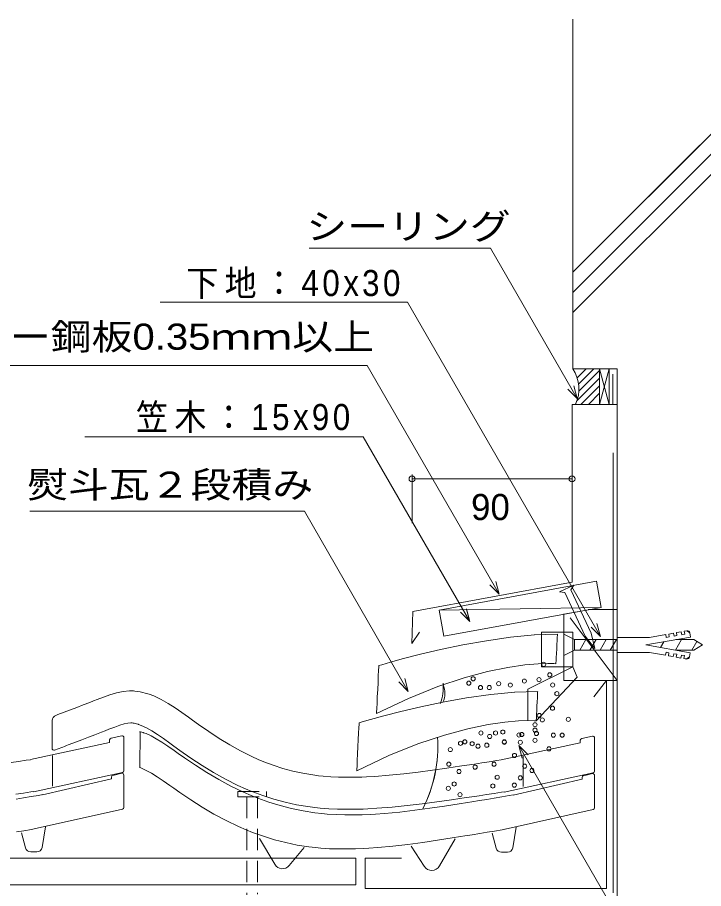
# Model space of a CAD drawing. Units: millimetres, scale not verified. Extents: x -644 to 763, y -425 to 425.
# Drawn here: x 47.2 to 433.2, y -64.7 to 425.3 of the extents above; entities that cross this region are included whole.
import ezdxf
from ezdxf.enums import TextEntityAlignment as Align

# ---------------------------------------------------------------- set-up
doc = ezdxf.new("R2010")
doc.units = ezdxf.units.MM
doc.header["$LTSCALE"] = 10
doc.linetypes.add('DASHED1', pattern=[1.8, 1.2, -0.6])
doc.linetypes.add('DASHED3', pattern=[4, 3, -1])
for name, color, linetype, lineweight in [('0-0_LAYER001', 4, 'Continuous', 18), ('0-1_LAYER003', 7, 'Continuous', 18), ('0-2_LAYER004', 2, 'Continuous', 18), ('0-3_LAYER005', 2, 'Continuous', 18), ('0-4_LAYER007', 2, 'Continuous', 18)]:
    doc.layers.add(name, color=color, linetype=linetype, lineweight=lineweight)
doc.styles.add('2', font='')
doc.styles.get('2').set_extended_font_data('2')

msp = doc.modelspace()

# ---------------------------------------------------------------- linework, layer by layer
at = {"layer": '0-0_LAYER001', "color": 2}
for p, q in [((374.69, 227.64), (374.69, 207.64)), ((352.17, 102.15), (360.24, 105.91)), ((358.56, 103.36), (360.24, 105.91)), ((358.56, 103.36), (369.97, 78.89)), ((355.2, 101.8), (352.17, 102.15)), ((355.2, 101.8), (366.61, 77.32)), ((354.66, 52.35), (354.66, 89.87)), ((368.2, 92.35), (384.66, 92.35)), ((384.66, 52.35), (358.17, 87.68)), ((372.07, 70.26), (369.97, 78.89)), ((416.29, 78.97), (413.63, 78.5)), ((413.93, 76.83), (413.63, 78.5)), ((416.59, 77.3), (416.29, 78.97)), ((420.62, 79.73), (417.96, 79.26)), ((418.26, 77.59), (417.96, 79.26)), ((420.92, 78.06), (420.62, 79.73)), ((423.77, 80.29), (422.3, 80.03)), ((422.59, 78.35), (422.3, 80.03)), ((425.51, 79.07), (425.91, 76.81)), ((354.66, 66.35), (354.66, 78.35)), ((360.66, 75.35), (354.66, 78.35)), ((360.66, 69.35), (360.66, 75.35)), ((384.66, 75.35), (360.66, 75.35)), ((363.55, 69.35), (367.01, 75.35)), ((366.61, 77.32), (372.07, 70.26)), ((369.27, 69.35), (372.74, 75.35)), ((375, 69.35), (378.46, 75.35)), ((380.72, 69.35), (384.18, 75.35)), ((384.66, 76.6), (402.86, 76.6)), ((384.66, 68.1), (384.66, 76.6)), ((400.64, 72.35), (425.91, 76.81)), ((411.96, 78.2), (402.86, 76.6)), ((409, 70.88), (410.89, 74.16)), ((412.25, 76.53), (411.96, 78.21)), ((412.25, 76.53), (413.93, 76.83)), ((416.59, 77.3), (418.26, 77.59)), ((417.38, 69.4), (420.81, 75.35)), ((427.66, 75.35), (417.65, 75.35)), ((420.92, 78.06), (422.59, 78.35)), ((426.59, 69.35), (429.44, 74.29)), ((432.66, 72.35), (427.66, 75.35)), ((354.66, 66.35), (360.66, 69.35)), ((384.66, 69.35), (360.66, 69.35)), ((400.64, 72.35), (425.74, 67.93)), ((427.66, 69.35), (417.66, 69.35)), ((427.66, 69.35), (432.66, 72.35)), ((384.66, 68.1), (402.86, 68.1)), ((411.78, 66.53), (402.86, 68.1)), ((412.08, 68.2), (411.78, 66.53)), ((412.08, 68.2), (413.75, 67.91)), ((413.75, 67.91), (413.46, 66.23)), ((416.12, 65.76), (413.46, 66.23)), ((416.41, 67.44), (416.12, 65.76)), ((416.41, 67.44), (418.08, 67.14)), ((418.09, 67.14), (417.79, 65.47)), ((420.45, 65), (417.79, 65.47)), ((420.74, 66.67), (420.45, 65)), ((420.74, 66.67), (422.42, 66.38)), ((422.42, 66.38), (422.12, 64.71)), ((423.6, 64.44), (422.12, 64.7)), ((425.34, 65.66), (425.74, 67.93)), ((354.66, 52.35), (384.66, 52.35)), ((378.67, 52.35), (371.56, 43.19)), ((334.29, 47.44), (334.29, 29.76))]:
    msp.add_line(p, q, dxfattribs=at)
at = {"layer": '0-0_LAYER001', "color": 3}
for p, q in [((350.97, 78.39), (337.97, 77.98)), ((339.87, 46.23), (326.87, 45.82))]:
    msp.add_line(p, q, dxfattribs=at)
at = {"layer": '0-0_LAYER001'}
for p, q in [((66.69, 14.1), (66.69, 29.82)), ((68.72, 32.67), (69.15, 32.84)), ((105.84, 21.18), (99.84, 19.93)), ((107.04, 20.2), (107.04, 1.62)), ((115.88, 23.54), (115.92, 23.54)), ((115.92, 23.54), (116.5, 23.42)), ((116.24, 23.45), (116.07, 3.27)), ((116.5, 23.42), (117.16, 23.25)), ((117.16, 23.25), (117.95, 23.03)), ((117.95, 23.03), (118.13, 22.97)), ((118.13, 22.97), (119.59, 22.44)), ((119.59, 22.44), (122.42, 21.17)), ((122.42, 21.17), (125.29, 19.61)), ((125.29, 19.61), (128.4, 17.68)), ((370.66, 20.99), (364.66, 19.75)), ((371.87, 20.01), (371.87, 1.43)), ((54.59, 7.85), (99.04, 17.5)), ((68.04, 13.17), (74.21, 15.5)), ((99.04, 18.95), (99.04, 17.5)), ((128.4, 17.68), (131.77, 15.42)), ((131.77, 15.42), (135.4, 12.88)), ((319.41, 7.66), (363.87, 17.31)), ((363.87, 18.77), (363.87, 17.31)), ((66.86, -7.04), (66.86, 10.16)), ((135.4, 12.88), (137.63, 11.31)), ((137.63, 11.31), (141.17, 8.84)), ((331.69, -7.22), (331.69, 9.98)), ((141.17, 8.84), (147.36, 4.68)), ((106.26, 0.64), (56.12, -10.24)), ((105.82, 0.13), (100.79, -1)), ((115.91, 3.4), (116.66, 3.13)), ((116.66, 3.13), (119.63, 1.8)), ((119.63, 1.8), (122.61, 0.18)), ((122.61, 0.18), (125.81, -1.79)), ((147.36, 4.68), (153.77, 0.6)), ((153.77, 0.6), (160.4, -3.34)), ((371.08, 0.46), (320.94, -10.42)), ((61.33, -11.99), (100.01, -2.94)), ((100.01, -1.98), (100.01, -2.94)), ((107.04, -19.12), (107.04, -0.84)), ((125.81, -1.79), (129.22, -4.09)), ((129.22, -4.09), (132.87, -6.64)), ((160.4, -3.34), (167.3, -7.06)), ((326.16, -12.17), (364.83, -3.12)), ((364.83, -2.16), (364.83, -3.12)), ((370.65, -0.05), (365.61, -1.19)), ((371.87, -19.31), (371.87, -1.03)), ((132.87, -6.64), (135.09, -8.22)), ((135.09, -8.22), (138.62, -10.67)), ((167.3, -7.06), (174.36, -10.48)), ((46.46, -14.33), (50.66, -13.64)), ((50.66, -13.64), (54.85, -12.94)), ((54.85, -12.94), (59.04, -12.25)), ((59.04, -12.25), (61.47, -11.84)), ((138.62, -10.67), (144.77, -14.81)), ((174.36, -10.48), (178.73, -12.37)), ((178.73, -12.37), (182.42, -13.84)), ((182.42, -13.84), (188.58, -16.05)), ((307.08, -15.21), (311.28, -14.52)), ((311.28, -14.52), (315.48, -13.82)), ((315.48, -13.82), (319.68, -13.13)), ((319.68, -13.13), (323.86, -12.43)), ((323.86, -12.43), (326.29, -12.03)), ((144.77, -14.81), (151.13, -18.86)), ((151.13, -18.86), (157.71, -22.76)), ((188.58, -16.05), (194.95, -18)), ((194.95, -18), (201.41, -19.66)), ((270.77, -20.68), (279.17, -19.56)), ((279.17, -19.56), (287.48, -18.34)), ((287.48, -18.34), (295.69, -17.06)), ((295.69, -17.06), (300.42, -16.3)), ((300.42, -16.3), (302.87, -15.9)), ((302.87, -15.9), (307.08, -15.21)), ((106.26, -20.1), (56.68, -31.17)), ((157.71, -22.76), (164.52, -26.44)), ((201.41, -19.66), (207.96, -21.01)), ((207.96, -21.01), (214.47, -22.03)), ((214.47, -22.03), (218.4, -22.49)), ((218.4, -22.49), (221.45, -22.77)), ((221.45, -22.77), (226.41, -23.09)), ((226.41, -23.09), (231.38, -23.25)), ((231.38, -23.25), (236.28, -23.26)), ((236.28, -23.26), (241.11, -23.16)), ((241.11, -23.16), (245.83, -22.96)), ((245.83, -22.96), (248.63, -22.79)), ((248.63, -22.79), (253.69, -22.44)), ((253.69, -22.44), (262.25, -21.65)), ((262.25, -21.65), (270.77, -20.68)), ((371.08, -20.28), (321.5, -31.35)), ((164.52, -26.44), (171.52, -29.82)), ((46.65, -32.83), (50.84, -32.13)), ((51.75, -41.86), (49.5, -33.28)), ((50.84, -32.13), (55.03, -31.44)), ((55.03, -31.44), (56.64, -31.17)), ((61.05, -41.59), (62.98, -29.99)), ((171.52, -29.82), (175.82, -31.69)), ((175.82, -31.69), (179.44, -33.13)), ((179.44, -33.13), (185.53, -35.31)), ((303.07, -34.4), (307.27, -33.71)), ((307.27, -33.71), (311.47, -33.01)), ((311.47, -33.01), (315.66, -32.32)), ((316.57, -42.04), (314.32, -33.47)), ((315.66, -32.32), (319.85, -31.62)), ((319.85, -31.62), (321.47, -31.35)), ((325.87, -41.78), (327.81, -30.17)), ((191.96, -51.06), (183.42, -36.53)), ((185.53, -35.31), (191.81, -37.23)), ((191.81, -37.23), (198.18, -38.87)), ((198.18, -38.87), (204.63, -40.2)), ((266.84, -39.85), (275.22, -38.74)), ((275.22, -38.74), (283.5, -37.53)), ((283.5, -37.53), (291.69, -36.24)), ((284.58, -51.99), (293.52, -36.74)), ((291.69, -36.24), (296.42, -35.48)), ((296.42, -35.48), (298.87, -35.08)), ((298.87, -35.08), (303.07, -34.4)), ((58.09, -44.1), (54.67, -44.1)), ((200.13, -51.71), (208.43, -41.64)), ((204.63, -40.2), (211.06, -41.21)), ((211.06, -41.21), (214.92, -41.66)), ((214.92, -41.66), (217.92, -41.94)), ((217.92, -41.94), (222.82, -42.25)), ((222.82, -42.25), (227.73, -42.41)), ((227.73, -42.41), (232.58, -42.43)), ((232.58, -42.43), (237.36, -42.32)), ((237.36, -42.32), (242.05, -42.12)), ((242.05, -42.12), (244.82, -41.96)), ((244.82, -41.96), (249.85, -41.6)), ((249.85, -41.6), (258.37, -40.82)), ((258.37, -40.82), (266.84, -39.85)), ((276.07, -52.18), (268.75, -40.87)), ((322.91, -44.29), (319.5, -44.29))]:
    msp.add_line(p, q, dxfattribs=at)
at = {"layer": '0-0_LAYER001', "color": 2, "linetype": 'DASHED1'}
for p, q in [((176.26, -13.01), (176.26, -68.16)), ((182.26, -13.01), (182.26, -67.91))]:
    msp.add_line(p, q, dxfattribs=at)
at = {"layer": '0-0_LAYER001', "color": 2}
for points in [[(362.1, 210.92), (313.24, 295.56), (232.24, 295.56)], [(375.2, 77.11), (266.63, 265.14), (127.4, 265.14)], [(360.16, 218.17), (362.1, 210.92), (356.8, 216.23)], [(373.25, 84.35), (375.2, 77.11), (369.89, 82.41)], [(342.07, 79.55), (342.07, 60.09), (358.61, 60.09)], [(342.07, 79.55), (359.58, 79.55), (359.58, 60.09)], [(334.29, 47.44), (359.58, 60.09), (362.01, 54.25)], [(334.54, 29.76), (339.06, 29.62), (362.01, 54.25)], [(331.15, 8.61), (329.21, 15.85), (334.52, 10.55)], [(329.21, 15.85), (421.2, -143.47), (494.77, -143.47)]]:
    msp.add_lwpolyline(points, dxfattribs=at)
at = {"layer": '0-0_LAYER001', "color": 3}
for points in [[(350.97, 78.39), (350.95, 77.92), (350.88, 76.66), (350.79, 74.8), (350.68, 72.54), (350.56, 70.08), (350.44, 67.62), (350.33, 65.36), (350.24, 63.5), (350.18, 62.24), (350.16, 61.77), (349.01, 61.85), (345.64, 61.92), (340.12, 61.74), (332.56, 61.09), (323.04, 59.71), (311.64, 57.37), (298.47, 53.84), (283.61, 48.88), (267.16, 42.25), (249.19, 33.71), (249.23, 34.46), (249.33, 36.52), (249.48, 39.55), (249.65, 43.23), (249.85, 47.23), (250.04, 51.23), (250.22, 54.91), (250.37, 57.94), (250.47, 59.99), (250.51, 60.75), (252.2, 61.25), (256.98, 62.62), (264.37, 64.63), (273.93, 67.07), (285.19, 69.71), (297.7, 72.35), (310.99, 74.75), (324.6, 76.7), (338.08, 77.99)], [(339.87, 46.23), (339.84, 45.77), (339.78, 44.5), (339.69, 42.64), (339.58, 40.38), (339.46, 37.92), (339.34, 35.47), (339.23, 33.21), (339.14, 31.35), (339.08, 30.08), (339.06, 29.62), (337.91, 29.69), (334.54, 29.76), (329.02, 29.59), (321.46, 28.93), (311.93, 27.55), (300.54, 25.21), (287.37, 21.68), (272.51, 16.72), (256.05, 10.09), (238.09, 1.55), (238.13, 2.31), (238.23, 4.36), (238.37, 7.39), (238.55, 11.07), (238.75, 15.07), (238.94, 19.07), (239.12, 22.75), (239.27, 25.78), (239.37, 27.83), (239.41, 28.59), (241.1, 29.1), (245.88, 30.46), (253.27, 32.47), (262.83, 34.91), (274.09, 37.56), (286.6, 40.19), (299.89, 42.59), (313.5, 44.55), (326.98, 45.83)]]:
    msp.add_lwpolyline(points, dxfattribs=at)
at = {"layer": '0-0_LAYER001'}
for points in [[(69.15, 32.84), (69.96, 33.14), (73.51, 34.48), (77.07, 35.83), (80.64, 37.2), (84.22, 38.58), (87.83, 39.99), (89.93, 40.83), (92.01, 41.66), (95.62, 43.06), (99.25, 44.34), (102.91, 45.41), (106.59, 46.16), (110.3, 46.5), (112.45, 46.47), (113.3, 46.41), (114.77, 46.24), (116.23, 46), (117.68, 45.68), (119.12, 45.3), (120.55, 44.87), (121.37, 44.59), (123.87, 43.64), (128.03, 41.71), (132.03, 39.46), (135.92, 36.98), (139.73, 34.35), (143.49, 31.63), (145.67, 30.04), (149.01, 27.66), (154.8, 23.64), (160.67, 19.78), (166.64, 16.13), (172.74, 12.72), (178.99, 9.59), (182.68, 7.93), (185.74, 6.66), (191.1, 4.66), (196.56, 2.9), (202.09, 1.4)], [(74.25, 15.52), (76.31, 16.3), (79.88, 17.65), (83.47, 19.01), (87.09, 20.39), (90.75, 21.8), (94.42, 23.25), (96.58, 24.1), (98.6, 24.91), (101.88, 26.18), (104.77, 27.2), (107.24, 27.92), (109.23, 28.33), (111.01, 28.49), (111.69, 28.48), (111.61, 28.49), (112.23, 28.42), (112.82, 28.32), (113.48, 28.17), (114.22, 27.98), (115.07, 27.72), (115.31, 27.64), (116.87, 27.05), (119.82, 25.68), (122.78, 24.02), (125.95, 21.99), (129.33, 19.65), (132.94, 17.05), (135.14, 15.44), (138.63, 12.94), (144.73, 8.72), (151.03, 4.58), (157.55, 0.59), (164.32, -3.19), (171.26, -6.67), (175.53, -8.59), (179.14, -10.09), (185.2, -12.35), (191.44, -14.36), (197.79, -16.08)], [(43.64, 6.17), (47.84, 6.81), (52.03, 7.44), (54.46, 7.81)], [(202.09, 1.4), (207.69, 0.16), (213.34, -0.81), (216.63, -1.24), (219.15, -1.51), (223.5, -1.85), (227.86, -2.05), (232.23, -2.12), (236.59, -2.09), (240.96, -1.96), (243.49, -1.85), (248.22, -1.58), (256.36, -0.95), (264.48, -0.14), (272.58, 0.82), (280.68, 1.9), (288.76, 3.05), (293.44, 3.74), (295.88, 4.1), (300.08, 4.72), (304.27, 5.35), (308.47, 5.99), (312.66, 6.62), (316.86, 7.26), (319.29, 7.63)], [(46.34, -11.63), (50.54, -10.99), (54.74, -10.35), (56.35, -10.11)], [(197.79, -16.08), (204.23, -17.51), (210.64, -18.61), (214.5, -19.12), (217.49, -19.43), (222.39, -19.82), (227.29, -20.04), (232.14, -20.12), (236.93, -20.09), (241.61, -19.95), (244.39, -19.83), (249.42, -19.54), (257.95, -18.88), (266.43, -18.03), (274.83, -17.04), (283.13, -15.93), (291.33, -14.77), (296.07, -14.07), (298.53, -13.71), (302.74, -13.08), (306.95, -12.45), (311.16, -11.81), (315.36, -11.18), (319.56, -10.54), (321.18, -10.29)]]:
    msp.add_lwpolyline(points, dxfattribs=at)
at = {"layer": '0-0_LAYER001', "color": 2, "linetype": 'DASHED1'}
for points in [[(171.26, -10.01), (187.26, -10.01), (187.26, -13.01)], [(171.26, -10.01), (171.26, -13.01), (187.26, -13.01)]]:
    msp.add_lwpolyline(points, dxfattribs=at)
at = {"layer": '0-0_LAYER001', "color": 2}
for centre, radius, start, end in [((342.39, 216.28), 20.69, 335.4917, 33.3195), ((424.03, 78.81), 1.5, 10.4513, 99.6375), ((423.86, 65.92), 1.5, 259.839, 350.1473), ((263.11, 48.08), 23.68, 338.3209, 6.545), ((206.44, 15.25), 77.28, 333.0654, 3.8252)]:
    msp.add_arc(centre, radius, start, end, dxfattribs=at)
at = {"layer": '0-0_LAYER001'}
for centre, radius, start, end in [((69.79, 29.87), 3, 110.949, 178.7), ((100.04, 18.95), 1, 101.7331, 180), ((106.04, 20.2), 1, 0, 101.7331), ((364.87, 18.77), 1, 101.7331, 180), ((370.87, 20.01), 1, 0, 101.7331), ((67.69, 14.1), 1, 180, 290.7317), ((106.04, -0.84), 1, 0, 102.7244), ((106.04, 1.62), 1, 282.245, 0), ((370.87, 1.43), 1, 282.245, 0), ((101.01, -1.98), 1, 102.7244, 180), ((365.83, -2.16), 1, 102.7244, 180), ((370.87, -1.03), 1, 0, 102.7244), ((106.04, -19.12), 1, 282.583, 0), ((370.87, -19.31), 1, 282.583, 0), ((54.65, -41.1), 3, 194.6764, 270), ((58.09, -41.1), 3, 270, 350.5377), ((319.47, -41.28), 3, 194.6764, 270), ((322.91, -41.29), 3, 270, 350.5377), ((196.27, -48.53), 5, 210.4258, 320.47), ((280.27, -49.46), 5, 212.9399, 329.6172)]:
    msp.add_arc(centre, radius, start, end, dxfattribs=at)
at = {"layer": '0-1_LAYER003'}
for p, q in [((359.68, 227.64), (359.66, 424.35)), ((359.68, 270.66), (503.04, 414.03)), ((359.68, 259.35), (503.04, 402.72)), ((313.24, 295.56), (232.24, 295.56)), ((362.1, 210.92), (313.24, 295.56)), ((359.66, 227.64), (384.66, 227.64)), ((362.1, 210.92), (356.8, 216.23)), ((362.1, 210.92), (360.16, 218.17)), ((382.34, 180.49), (382.34, -67.01)), ((269.21, 167.48), (269.21, 140.78)), ((269.21, 165.78), (270.91, 165.78)), ((359.21, 165.78), (270.91, 165.78)), ((352.17, 102.15), (360.24, 105.91)), ((360.66, 75.35), (384.18, 75.35)), ((360.66, 69.35), (384.66, 69.35)), ((329.21, 15.85), (331.15, 8.61)), ((329.21, 15.85), (334.19, 10.87))]:
    msp.add_line(p, q, dxfattribs=at)
at = {"layer": '0-1_LAYER003', "color": 2}
for p, q in [((243.96, 229.59), (2.08, 229.59)), ((318.27, 100.88), (243.96, 229.59)), ((241.72, 189.43), (85.14, 189.43)), ((301.73, 85.5), (241.72, 189.43)), ((269.21, 168.28), (269.21, 140.78)), ((359.21, 168.28), (359.21, 140.78)), ((359.21, 165.78), (269.21, 165.78))]:
    msp.add_line(p, q, dxfattribs=at)
at = {"layer": '0-1_LAYER003'}
for points in [[(359.68, 281.98), (503.04, 425.34), (359.68, 281.98)], [(375.2, 77.11), (266.63, 265.14), (127.4, 265.14)], [(-644.26, -109.51), (384.66, -109.51), (384.66, 227.64)], [(2.08, 229.59), (243.96, 229.59), (318.27, 100.88)], [(273.44, 79.54), (269.15, 73.17), (269.69, 91.25), (359.21, 107.64), (359.21, 207.64), (384.21, 207.64)], [(301.73, 85.5), (241.72, 189.43), (85.14, 189.43)], [(72.56, 147.52), (208.6, 147.52), (267.08, 46.23)], [(312.96, 106.18), (318.27, 100.88), (316.33, 108.12)], [(360.23, 105.89), (358.56, 103.36), (369.97, 78.89), (372.07, 70.26), (366.61, 77.32), (355.2, 101.8), (352.17, 102.15)], [(375.65, 93.46), (287.13, 77.25), (284.42, 92)], [(296.43, 90.8), (301.73, 85.5), (299.92, 92.25)], [(384.66, 52.35), (354.66, 52.35), (354.66, 89.62), (369.58, 92.35), (384.66, 92.35)], [(369.89, 82.41), (375.2, 77.11), (373.25, 84.35)], [(418.26, 77.59), (417.96, 79.26), (420.62, 79.73), (420.92, 78.06), (422.59, 78.35), (422.3, 80.03), (423.77, 80.29), (425.51, 79.08), (425.91, 76.81), (400.64, 72.35), (425.74, 67.93), (425.34, 65.66), (423.59, 64.45), (422.12, 64.7), (422.42, 66.38), (420.74, 66.67), (420.45, 65), (417.79, 65.47), (418.08, 67.14), (416.41, 67.44), (416.12, 65.76), (413.46, 66.23), (413.75, 67.91), (412.08, 68.2), (411.78, 66.53), (402.86, 68.1), (384.66, 68.1)], [(384.66, 76.6), (402.86, 76.6), (411.96, 78.2), (412.25, 76.53), (413.93, 76.83), (413.63, 78.5), (416.29, 78.97), (416.59, 77.3), (418.26, 77.59), (418.26, 77.59)], [(354.66, 78.35), (360.66, 75.35), (360.66, 69.35), (354.66, 66.35)], [(261.78, 51.53), (267.08, 46.23), (265.14, 53.47)], [(378.67, -64.64), (378.67, 52.35), (371.56, 43.19)], [(329.21, 15.85), (421.2, -143.47), (494.77, -143.47)], [(-644.26, -47.55), (237.48, -47.55), (237.48, -62.55), (-644.26, -62.55)], [(378.67, -64.64), (242.75, -64.64), (242.75, -47.55), (263.3, -47.55)]]:
    msp.add_lwpolyline(points, dxfattribs=at)
at = {"layer": '0-1_LAYER003', "color": 2}
for points in [[(267.08, 46.23), (208.6, 147.52), (72.56, 147.52)], [(316.33, 108.12), (318.27, 100.88), (312.96, 106.18)], [(299.79, 92.74), (301.73, 85.5), (296.43, 90.8)], [(265.14, 53.47), (267.08, 46.23), (261.78, 51.53)]]:
    msp.add_lwpolyline(points, dxfattribs=at)
at = {"layer": '0-1_LAYER003'}
for points in [[(375.65, 93.46), (372.95, 108.22), (284.42, 92)], [(359.58, 79.55), (359.58, 60.09), (342.07, 60.09), (342.07, 79.55)], [(334.29, 47.44), (334.29, 29.76), (339.06, 29.62), (362.01, 54.25), (359.58, 60.09)]]:
    msp.add_lwpolyline(points, close=True, dxfattribs=at)
at = {"layer": '0-1_LAYER003', "color": 2}
for centre in [(269.21, 165.78), (359.21, 165.78)]:
    msp.add_circle(centre, 1.7, dxfattribs=at)
at = {"layer": '0-1_LAYER003'}
for centre, radius, start, end in [((342.46, 216.26), 20.62, 335.4359, 33.4801), ((275.11, 45.2), 12.53, 336.4492, 22.1281), ((203.92, 15.77), 79.77, 333.5555, 3.3351)]:
    msp.add_arc(centre, radius, start, end, dxfattribs=at)
at = {"layer": '0-2_LAYER004'}
for p, q in [((359.66, 227.64), (359.66, 424.35)), ((380.15, 227.64), (374.69, 207.64)), ((380.15, 207.64), (374.69, 227.64)), ((384.66, 227.64), (384.66, -109.51)), ((382.21, 207.74), (382.21, 224.69)), ((284.42, 92), (375.65, 93.46)), ((269.69, 91.25), (269.15, 73.17)), ((269.15, 73.17), (273.44, 79.54)), ((378.67, 52.35), (378.67, -64.64)), ((-644.26, -47.55), (237.48, -47.55)), ((237.48, -47.55), (237.48, -62.55)), ((-644.26, -62.55), (237.48, -62.55)), ((242.75, -64.64), (378.67, -64.64))]:
    msp.add_line(p, q, dxfattribs=at)
at = {"layer": '0-2_LAYER004', "color": 7}
for p, q in [((232.24, 295.56), (211.29, 295.56)), ((72.56, 147.52), (54.19, 147.52))]:
    msp.add_line(p, q, dxfattribs=at)
at = {"layer": '0-2_LAYER004', "linetype": 'DASHED3'}
msp.add_line((382.34, -67.01), (382.34, 180.49), dxfattribs=at)
at = {"layer": '0-2_LAYER004'}
for points in [[(269.69, 91.25), (359.21, 107.64), (359.21, 207.64)], [(242.75, -64.64), (242.75, -47.55), (263.3, -47.55)]]:
    msp.add_lwpolyline(points, dxfattribs=at)
msp.add_lwpolyline([(287.13, 77.25), (284.42, 92), (372.95, 108.22), (375.65, 93.46)], close=True, dxfattribs=at)
at = {"layer": '0-3_LAYER005'}
for p, q in [((359.68, 227.64), (384.66, 227.64)), ((362.1, 222.57), (367.17, 227.64)), ((362.89, 219.12), (371.41, 227.64)), ((363.05, 215.03), (374.69, 226.68)), ((380.15, 207.64), (380.15, 227.64)), ((362.04, 209.78), (374.69, 222.44)), ((364.14, 207.64), (374.69, 218.19)), ((368.38, 207.64), (374.69, 213.95)), ((359.21, 207.64), (384.21, 207.64))]:
    msp.add_line(p, q, dxfattribs=at)
for centre in [(343.29, 61.41), (303.58, 53.31), (340.63, 52.85), (346.69, 55.55), (301.12, 50.85), (307.69, 48.38), (312.62, 48.38), (317.91, 50.58), (324.48, 49.76), (332.42, 52.03), (348.34, 49.8), (350.68, 44.97), (348.22, 36.76), (340.82, 32.65), (342.47, 30.18), (357.09, 30.49), (320.28, 23.34), (338.36, 27.45), (338.36, 24.43), (307.95, 22.79), (312.88, 20.87), (316.17, 22.79), (329.32, 21.69), (330.96, 21.97), (338.36, 18.68), (339.18, 22.52), (348.72, 21.58), (353.65, 21.58), (296.45, 17.03), (298.91, 17.86), (303.02, 16.76), (306.31, 15.39), (311.24, 15.94), (321.1, 17.86), (321.1, 17.59), (330.14, 17.59), (346.26, 13.91), (290.7, 13.48), (326.85, 10.19), (289.87, 5.26), (315.35, 5.26), (332.52, 4.17), (295.63, 1.15), (304.67, 3.62), (336.63, 1.71), (292.89, -5.87), (317.11, -2.07), (330.06, -2.4), (289.6, -8.34), (314.65, -7), (326.77, -6.51), (296.18, -11.89)]:
    msp.add_circle(centre, 1.16, dxfattribs=at)
at = {"layer": '0-4_LAYER007'}
for p, q in [((359.66, 281.96), (503.04, 425.34)), ((359.66, 270.65), (503.04, 414.03)), ((359.66, 259.34), (503.04, 402.72))]:
    msp.add_line(p, q, dxfattribs=at)

# ---------------------------------------------------------------- texts
at = {"layer": '0-1_LAYER003', "style": '2', "width": 1.15}
msp.add_text('熨斗瓦２段積み', height=14.66, dxfattribs=at).set_placement((52.62, 150.77), align=Align.BOTTOM_LEFT)
at = {"layer": '0-2_LAYER004', "color": 7, "style": '2', "width": 1.15}
for s, p in [('シーリング', (209.72, 296.09)), ('雨押水切カラー鋼板0.35ｍｍ以上', (-95.06, 234.03))]:
    msp.add_text(s, height=14.66, dxfattribs=at).set_placement(p, align=Align.BOTTOM_LEFT)
at = {"layer": '0-2_LAYER004', "color": 7, "style": '2'}
msp.add_text('90', height=14.66, dxfattribs=at).set_placement((302.41, 138.2), align=Align.BOTTOM_LEFT)
at = {"layer": '0-2_LAYER004', "color": 7, "char_height": 14.66, "attachment_point": 7, "style": '2'}
for s, insert in [('\\T1.2;\\W0.9;下地：40x30', (142.16, 267.02)), ('\\T1.2;\\W0.9;笠木：15x90', (113.88, 191.61))]:
    msp.add_mtext(s, dxfattribs=dict(at, insert=insert))

doc.saveas('drawing.dxf')
